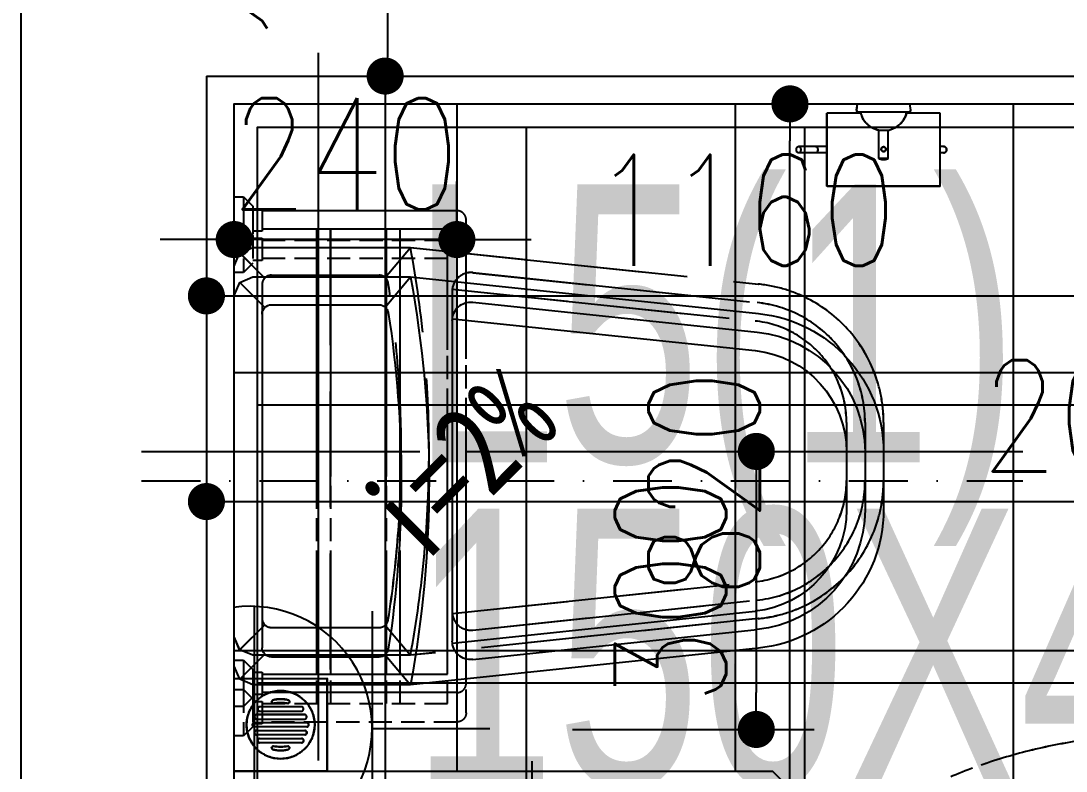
# Model space of a CAD drawing. Header units: inches. Extents: x -2597087 to 134135, y -662679 to 20000.
# Drawn here: x 3870 to 4997, y -14227 to -13418 of the extents above; entities that cross this region are included whole.
import ezdxf
from ezdxf.enums import TextEntityAlignment as Align

# ---------------------------------------------------------------- set-up
doc = ezdxf.new("R2010")
doc.units = ezdxf.units.IN
doc.header["$LTSCALE"] = 100
doc.header["$MEASUREMENT"] = 0
for name, pattern in [('$0$DASH', [0.35, 0.25, -0.1]), ('__DASH', [0.35, 0.25, -0.1]), ('CENTER', [50.8, 31.75, -6.35, 6.35, -6.35]), ('DASH', [0.35, 0.25, -0.1]), ('DASHDOT2', [12.7, 6.35, -3.175, 0, -3.175])]:
    doc.linetypes.add(name, pattern=pattern)
doc.layers.get('0').update_dxf_attribs({"linetype": 'CONTINUOUS'})
doc.layers.get('Defpoints').update_dxf_attribs({"linetype": 'CONTINUOUS'})
for name, color, linetype in [('-04给水图层', 142, 'CENTER'), ('00-梁编号', 2, 'CONTINUOUS'), ('00-梁虚线', 4, 'DASH'), ('EQUIP-动力', 3, 'CONTINUOUS'), ('fix', 8, 'CONTINUOUS'), ('floor', 8, 'CONTINUOUS'), ('IFC-NORM', 8, 'CONTINUOUS'), ('RC', 1, 'CONTINUOUS'), ('WALL', 7, 'CONTINUOUS'), ('wall-dim', 3, 'CONTINUOUS'), ('WC', 1, 'CONTINUOUS'), ('WP_P_PJ', 1, 'CONTINUOUS')]:
    doc.layers.add(name, color=color, linetype=linetype)
doc.styles.get("Standard").update_dxf_attribs({"font": 'txt.shx', "width": 0.8, "bigfont": 'GBCBIG.shx'})
doc.styles.add('宋体', font='', dxfattribs={"width": 0.8})
doc.styles.add('繁黑体', font='simhei.ttf')
doc.styles.add('结构海文', font='haiwenrs2015.shx', dxfattribs={"width": 0.7, "bigfont": 'haiwenhz.shx'})
doc.styles.get('宋体').set_extended_font_data('SimSun')
doc.dimstyles.new('50', dxfattribs={"dimscale": 50, "dimtxt": 2.4, "dimasz": 0.8, "dimexe": 1.25, "dimexo": 0.6, "dimgap": 0.65, "dimtad": 1, "dimdec": 0, "dimdsep": 46, "dimtxsty": 'Standard', "dimblk1": 'DOT', "dimblk2": 'DOT', "dimsah": 1, "dimcen": 2.5, "dimclrd": 3, "dimclre": 3, "dimclrt": 3, "dimadec": 0, "dimazin": 0, "dimtfac": 1, "dimtdec": 0, "dimtix": 1, "dimtmove": 2, "dimatfit": 0, "dimldrblk": 'DOT', "dimfxl": 5, "dimfxlon": 1, "dimarcsym": 0})

# ---------------------------------------------------------------- blocks, each defined once
blk = doc.blocks.new('DFG44EWDSDFG')
at = {"layer": 'WALL'}
for p, q in [((3869.9, -13377.5), (3869.9, -15477.5)), ((4069.9, -13477.5), (4069.9, -15377.5)), ((4069.9, -13477.5), (5229.9, -13477.5))]:
    blk.add_line(p, q, dxfattribs=at)
blk = doc.blocks.new('54254')
at = {"color": 1, "lineweight": -3}
for p, q in [((-2119688.1, -443344.6), (-2119688.1, -442744.6)), ((-2119673.1, -442744.6), (-2119688.1, -442744.6)), ((-2119673.1, -443344.6), (-2119673.1, -442744.6)), ((-2119673.1, -443344.6), (-2119673.1, -442842.3)), ((-2119673.1, -443324.6), (-2119673.1, -443344.6))]:
    blk.add_line(p, q, dxfattribs=at)
at = {"color": 1, "linetype": 'DASH', "lineweight": -3}
blk.add_line((-2119673.1, -443344.6), (-2120273.1, -443344.6), dxfattribs=at)
at = {"color": 1, "lineweight": -3}
for points in [[(-2119673.1, -442793.5), (-2119633.1, -442793.5), (-2119633.1, -443133.5), (-2119673.1, -443133.5)], [(-2119673.1, -442813.5), (-2119653.1, -442813.5), (-2119653.1, -443113.5), (-2119673.1, -443113.5)], [(-2119673.1, -443133.5), (-2119698.1, -443133.5), (-2119698.1, -443113.5), (-2119673.1, -443113.5)]]:
    blk.add_lwpolyline(points, dxfattribs=at)
at = {"color": 1, "linetype": 'DASH', "lineweight": -3}
blk.add_arc((-2119682.2, -443335.5), 591, 90.573, 180.8774, dxfattribs=at)
blk = doc.blocks.new('地漏')
at = {"layer": 'WP_P_PJ', "color": 8}
for p, q in [((24.9, 59.7), (25.3, 59.7)), ((75.1, 59.7), (74.7, 59.7)), ((25.3, 40.3), (24.9, 40.3)), ((74.7, 40.3), (75.1, 40.3))]:
    blk.add_line(p, q, dxfattribs=at)
at = {"layer": 'WP_P_PJ'}
blk.add_lwpolyline([(0, 0), (100, 0), (100, 100), (0, 100)], close=True, dxfattribs=at)
at = {"layer": 'WP_P_PJ', "color": 8}
for points in [[(52.3, 21.8), (52.3, 78.2, 0.414214), (50.3, 80.2), (49.7, 80.2, 0.233794), (48.1, 79.4, 0.16449), (47.7, 78.2), (47.7, 21.8, 0.414214), (49.7, 19.8), (50.3, 19.8, 0.414214), (52.3, 21.8), (52.3, 78.2)], [(35.3, 27.4), (35.3, 72.6, 0.414214), (33.3, 74.6), (32.6, 74.6, 0.233794), (31, 73.9, 0.16449), (30.6, 72.6), (30.6, 27.4, 0.414214), (32.6, 25.4), (33.3, 25.4, 0.414214), (35.3, 27.4), (35.3, 72.6)], [(43.8, 23.9), (43.8, 76.1, 0.414214), (41.8, 78.1), (41.1, 78.1, 0.233794), (39.5, 77.3, 0.16449), (39.1, 76.1), (39.1, 23.9, 0.414214), (41.1, 21.9), (41.8, 21.9, 0.414214), (43.8, 23.9), (43.8, 76.1)], [(56.2, 23.9), (56.2, 76.1, -0.414214), (58.2, 78.1), (58.9, 78.1, -0.233794), (60.5, 77.3, -0.16449), (60.9, 76.1), (60.9, 23.9, -0.414214), (58.9, 21.9), (58.2, 21.9, -0.414214), (56.2, 23.9), (56.2, 76.1)], [(64.7, 27.4), (64.7, 72.6, -0.414214), (66.7, 74.6), (67.4, 74.6, -0.233794), (69, 73.9, -0.16449), (69.4, 72.6), (69.4, 27.4, -0.414214), (67.4, 25.4), (66.7, 25.4, -0.414214), (64.7, 27.4), (64.7, 72.6)]]:
    blk.add_lwpolyline(points, format="xyb", dxfattribs=at)
blk.add_circle((50, 50), 36.7, dxfattribs=at)
for centre, radius, start, end in [((54.2, 50), 31.9, 165.078, 194.7951), ((25.3, 57.7), 2, 90, 165.078), ((24.9, 57.7), 2, 0, 90), ((74.8, 50), 48.5, 170.9042, 189.0958), ((75.1, 57.7), 2, 90, 180), ((25.2, 50), 48.5, 350.9042, 9.0958), ((74.7, 57.7), 2, 14.922, 90), ((45.8, 50), 31.9, 345.2049, 14.922), ((25.3, 42.3), 2, 194.7951, 270), ((24.9, 42.3), 2, 270, 0), ((75.1, 42.3), 2, 180, 270), ((74.7, 42.3), 2, 270, 345.2049)]:
    blk.add_arc(centre, radius, start, end, dxfattribs=at)
blk = doc.blocks.new('_Dot')
at = {"color": 0, "linetype": 'ByBlock', "lineweight": -2}
blk.add_line((-0.5, 0), (-1, 0), dxfattribs=at)
at = {"color": 0, "linetype": 'ByBlock', "const_width": 0.5}
blk.add_lwpolyline([(-0.25, 0, 1), (0.25, 0, 1)], format="xyb", close=True, dxfattribs=at)
blk = doc.blocks.new('*D411')
at = {"layer": 'Defpoints', "color": 0, "transparency": 16777216}
for p in [(4564.2, -13507.5), (4699, -13507.5), (4564.2, -14327.5)]:
    blk.add_point(p, dxfattribs=at)
at = {"layer": 'WC', "color": 3, "lineweight": -2, "transparency": 16777216}
for p, q in [((4594.2, -13507.5), (4761.5, -13507.5)), ((4699, -14287.5), (4699, -13547.5)), ((4594.2, -14327.5), (4761.5, -14327.5))]:
    blk.add_line(p, q, dxfattribs=at)
at = {"layer": 'WC', "color": 3, "lineweight": -2, "transparency": 16777216, "xscale": 40, "yscale": 40, "zscale": 40}
for p, rotation in [((4699, -13507.5), 90), ((4699, -14327.5), 270)]:
    blk.add_blockref('_Dot', p, dxfattribs=dict(at, rotation=rotation))
at = {"layer": 'WC', "color": 3, "transparency": 16777216, "insert": (4606.5, -13917.5), "char_height": 120, "attachment_point": 5, "rotation": 90}
blk.add_mtext('820', dxfattribs=at)
blk = doc.blocks.new('A$C59A76B4E')
at = {"color": 8, "linetype": 'ByBlock'}
for p, q in [((262.7, 407.6), (290, 440)), ((132.9, 407.1), (105.9, 434.1)), ((140, 410), (256.2, 410)), ((357.1, 412.8), (663.6, 380.5)), ((130, 40), (130, 400)), ((335.1, 395), (661.5, 360.6)), ((335, 47.1), (335, 392.9)), ((760, 188.7), (760, 251.2)), ((780, 188.7), (780, 251.2)), ((335.1, 45), (661.5, 79.4)), ((357.1, 27.2), (663.6, 59.5)), ((132.9, 32.9), (105.9, 5.9)), ((140, 30), (256.2, 30)), ((262.7, 32.4), (290, 0))]:
    blk.add_line(p, q, dxfattribs=at)
at = {"color": 251, "linetype": 'DASHDOT2', "ltscale": 0.1}
blk.add_line((0, 220), (950, 220), dxfattribs=at)
at = {"linetype": 'ByBlock'}
blk.add_lwpolyline([(290, 440), (120, 440), (105.9, 434.1), (100, 420), (100, 20), (105.9, 5.9), (120, 0), (290, 0), (665, 39.5, 0.385211), (800, 188.8), (800, 251.2, 0.385211), (665, 400.5), (290, 440)], format="xyb", dxfattribs=at)
at = {"color": 8, "linetype": 'ByBlock'}
for centre, radius, start, end in [((-910, 220), 1220, 349.6111, 10.3889), ((140, 400), 10, 90, 180), ((256.2, 400), 10, 8.7743, 90), ((355, 392.9), 20, 83.9868, 180), ((-910, 220), 1190, 351.2257, 8.7743), ((650, 251.2), 130, 0, 83.9868), ((650, 251.2), 110, 0, 83.9868), ((650, 188.8), 110, 276.0132, 0), ((650, 188.8), 130, 276.0132, 0), ((355, 47.1), 20, 180, 276.0132), ((140, 40), 10, 180, 270), ((256.2, 40), 10, 270, 351.2257)]:
    blk.add_arc(centre, radius, start, end, dxfattribs=at)
blk = doc.blocks.new('A$C566B0CA4')
at = {"color": 8, "linetype": 'DASH'}
for p, q in [((0, 240), (50, 240)), ((500, 240), (550, 240)), ((15, 220), (15, 10)), ((35, 20), (35, 220)), ((515, 220), (515, 20)), ((535, 10), (535, 220)), ((35, 161.4), (515, 161.4)), ((35, 146.4), (515, 146.4)), ((35, 86.4), (515, 86.4)), ((35, 71.4), (515, 71.4)), ((515, 20), (35, 20)), ((525, 0), (25, 0))]:
    blk.add_line(p, q, dxfattribs=at)
for points in [[(10, 230), (40, 230), (50, 240), (50, 250), (0, 250), (0, 240)], [(510, 230), (540, 230), (550, 240), (550, 250), (500, 250), (500, 240)]]:
    blk.add_lwpolyline(points, close=True, dxfattribs=at)
for points in [[(13, 230), (13, 220), (37, 220), (37, 230)], [(513, 230), (513, 220), (537, 220), (537, 230)]]:
    blk.add_lwpolyline(points, dxfattribs=at)
for centre, start, end in [((25, 10), 180, 270), ((525, 10), 270, 360)]:
    blk.add_arc(centre, 10, start, end, dxfattribs=at)
blk = doc.blocks.new('A$C39DC2553')
at = {"color": 1, "linetype": 'DASH'}
for p, q in [((33, 89), (33, 9.9)), ((155, 89), (33, 89)), ((155, 89), (155, 9.9)), ((99, 59), (89, 59)), ((89, 59), (89, 28.5)), ((99, 59), (99, 28.5)), ((33, 53), (2.3, 53)), ((33, 46), (2.3, 46)), ((158.5, 53), (155, 53)), ((158.5, 46), (155, 46)), ((89, 28.5), (99, 28.5)), ((69.2, 9.9), (33, 9.9)), ((155, 9.9), (118.8, 9.9))]:
    blk.add_line(p, q, dxfattribs=at)
blk.add_lwpolyline([(65, 7), (66, 0), (122, 0), (123, 7, 0.414214), (121, 9), (67, 9, 0.414214)], format="xyb", close=True, dxfattribs=at)
blk.add_circle((94, 49), 2.5, dxfattribs=at)
for centre, radius, start, end in [((94, 47), 13, 67.3801, 112.6199), ((158.5, 49.5), 3.5, 270, 90), ((94, 3.4), 25.6, 101.2518, 167.3196), ((94, 3.4), 25.6, 12.6804, 78.7482)]:
    blk.add_arc(centre, radius, start, end, dxfattribs=at)
at = {"color": 1, "linetype": 'DASH', "extrusion": (0, 0, -1)}
blk.add_ellipse((2.3, 49.5), major_axis=(0, 3.5), ratio=0.672221, start_param=3.141593, end_param=9.424778, dxfattribs=at)
at = {"color": 1, "linetype": 'DASH'}
blk.add_ellipse((20.7, 49.5), major_axis=(0, 3.5), ratio=0.672221, start_param=3.141593, end_param=6.283185, dxfattribs=at)
blk = doc.blocks.new('DREGFDS34DFDFDFFDDFDF')
at = {"layer": 'EQUIP-动力', "color": 8, "linetype": '__DASH', "ltscale": 10}
for p, q in [((32794.4, -13517.4), (32758.2, -13517.4)), ((32758.2, -13596.5), (32758.2, -13517.4)), ((32880.2, -13517.4), (32844, -13517.4)), ((32880.2, -13596.5), (32880.2, -13517.4)), ((32814.2, -13536), (32824.2, -13536)), ((32814.2, -13566.5), (32814.2, -13536)), ((32824.2, -13566.5), (32824.2, -13536)), ((32758.2, -13553.4), (32727.5, -13553.4)), ((32883.7, -13553.4), (32880.2, -13553.4)), ((32758.2, -13560.4), (32727.5, -13560.4)), ((32883.7, -13560.4), (32880.2, -13560.4)), ((32824.2, -13566.5), (32814.2, -13566.5)), ((32880.2, -13596.5), (32758.2, -13596.5)), ((32129.2, -13607.7), (32129.2, -13657.7)), ((32149.2, -13622.7), (32359.2, -13622.7)), ((32369.2, -14132.7), (32369.2, -13632.7)), ((32349.2, -13642.7), (32149.2, -13642.7)), ((32207.8, -13642.7), (32207.8, -14122.7)), ((32222.8, -13642.7), (32222.8, -14122.7)), ((32282.8, -13642.7), (32282.8, -14122.7)), ((32297.8, -13642.7), (32297.8, -14122.7)), ((32349.2, -14122.7), (32349.2, -13642.7)), ((32281.9, -13694.9), (32309.2, -13662.5)), ((32152.1, -13695.4), (32125, -13668.3)), ((32376.3, -13689.6), (32682.8, -13721.9)), ((32159.2, -13692.5), (32275.4, -13692.5)), ((32149.2, -13702.5), (32149.2, -14062.5)), ((32354.2, -13709.5), (32354.2, -14055.4)), ((32354.3, -13707.4), (32680.7, -13741.8)), ((32779.2, -13851.2), (32779.2, -13913.7)), ((32799.2, -13851.2), (32799.2, -13913.7)), ((32019.2, -13882.5), (32969.2, -13882.5)), ((32354.3, -14057.5), (32680.7, -14023.1)), ((32376.3, -14075.3), (32682.8, -14043)), ((32152.1, -14069.5), (32125, -14096.6)), ((32159.2, -14072.5), (32275.4, -14072.5)), ((32281.9, -14070), (32309.2, -14102.5)), ((32129.2, -14107.7), (32129.2, -14157.7)), ((32149.2, -14122.7), (32349.2, -14122.7)), ((32359.2, -14142.7), (32149.2, -14142.7)), ((32159.5, -14152.7), (32159.5, -14152.4)), ((32178.8, -14152.4), (32178.8, -14152.7)), ((32159.5, -14202.2), (32159.5, -14202.5)), ((32178.8, -14202.5), (32178.8, -14202.2))]:
    blk.add_line(p, q, dxfattribs=at)
blk.add_lwpolyline([(32790.2, -13514.5), (32791.2, -13507.5), (32847.2, -13507.5), (32848.2, -13514.5, -0.414214), (32846.2, -13516.5), (32792.2, -13516.5, -0.414214)], format="xyb", close=True, dxfattribs=at)
for points in [[(32139.2, -13617.7), (32139.2, -13647.7), (32129.2, -13657.7), (32119.2, -13657.7), (32119.2, -13607.7), (32129.2, -13607.7)], [(32139.2, -14117.7), (32139.2, -14147.7), (32129.2, -14157.7), (32119.2, -14157.7), (32119.2, -14107.7), (32129.2, -14107.7)], [(32119.2, -14227.5), (32119.2, -14127.5), (32219.2, -14127.5), (32219.2, -14227.5)]]:
    blk.add_lwpolyline(points, close=True, dxfattribs=at)
for points in [[(32139.2, -13620.7), (32149.2, -13620.7), (32149.2, -13644.7), (32139.2, -13644.7)], [(32139.2, -14120.7), (32149.2, -14120.7), (32149.2, -14144.7), (32139.2, -14144.7)]]:
    blk.add_lwpolyline(points, dxfattribs=at)
for points in [[(32309.2, -14102.5), (32139.2, -14102.5), (32125, -14096.6), (32119.2, -14082.5), (32119.2, -13682.5), (32125, -13668.3), (32139.2, -13662.5), (32309.2, -13662.5), (32684.2, -13702, -0.385211), (32819.2, -13851.2), (32819.2, -13913.7, -0.385211), (32684.2, -14062.9), (32309.2, -14102.5)], [(32146.5, -14162.7), (32191.8, -14162.7, 0.414214), (32193.8, -14160.7), (32193.8, -14160, 0.233794), (32193, -14158.5, 0.16449), (32191.8, -14158), (32146.5, -14158, 0.414214), (32144.5, -14160), (32144.5, -14160.7, 0.414214), (32146.5, -14162.7), (32191.8, -14162.7)], [(32143.1, -14171.3), (32195.2, -14171.3, 0.414214), (32197.2, -14169.3), (32197.2, -14168.6, 0.233794), (32196.5, -14167, 0.16449), (32195.2, -14166.6), (32143.1, -14166.6, 0.414214), (32141.1, -14168.6), (32141.1, -14169.3, 0.414214), (32143.1, -14171.3), (32195.2, -14171.3)], [(32141, -14175.1), (32197.4, -14175.1, -0.414214), (32199.4, -14177.1), (32199.4, -14177.8, -0.233794), (32198.6, -14179.4, -0.16449), (32197.4, -14179.8), (32141, -14179.8, -0.414214), (32139, -14177.8), (32139, -14177.1, -0.414214), (32141, -14175.1), (32197.4, -14175.1)], [(32143.1, -14183.6), (32195.2, -14183.6, -0.414214), (32197.2, -14185.6), (32197.2, -14186.3, -0.233794), (32196.5, -14187.9, -0.16449), (32195.2, -14188.3), (32143.1, -14188.3, -0.414214), (32141.1, -14186.3), (32141.1, -14185.6, -0.414214), (32143.1, -14183.6), (32195.2, -14183.6)], [(32146.5, -14192.2), (32191.8, -14192.2, -0.414214), (32193.8, -14194.2), (32193.8, -14194.9, -0.233794), (32193, -14196.4, -0.16449), (32191.8, -14196.9), (32146.5, -14196.9, -0.414214), (32144.5, -14194.9), (32144.5, -14194.2, -0.414214), (32146.5, -14192.2), (32191.8, -14192.2)]]:
    blk.add_lwpolyline(points, format="xyb", dxfattribs=at)
for centre, radius in [((32819.2, -13556.5), 2.5), ((32169.2, -14177.5), 36.7)]:
    blk.add_circle(centre, radius, dxfattribs=at)
for centre, radius, start, end in [((32819.2, -13510.8), 25.6, 192.6804, 258.7482), ((32819.2, -13510.8), 25.6, 281.2518, 347.3196), ((32883.7, -13556.9), 3.5, 270, 90), ((32819.2, -13554.5), 13, 247.3801, 292.6199), ((32359.2, -13632.7), 10, 0, 90), ((31109.2, -13882.5), 1220, 349.6111, 10.3889), ((32374.2, -13709.5), 20, 83.9868, 180), ((32159.2, -13702.5), 10, 90, 180), ((32275.4, -13702.5), 10, 8.7743, 90), ((31109.2, -13882.5), 1190, 351.2257, 8.7743), ((32669.2, -13851.2), 130, 0, 83.9868), ((32669.2, -13851.2), 110, 0, 83.9868), ((32669.2, -13913.7), 110, 276.0132, 0), ((32669.2, -13913.7), 130, 276.0132, 0), ((32374.2, -14055.4), 20, 180, 276.0132), ((32159.2, -14062.5), 10, 180, 270), ((32275.4, -14062.5), 10, 270, 351.2257), ((32359.2, -14132.7), 10, 270, 0), ((32161.5, -14152.7), 2, 104.7951, 180), ((32169.2, -14181.6), 31.9, 75.078, 104.7951), ((32176.8, -14152.7), 2, 0, 75.078), ((32161.5, -14152.4), 2, 180, 270), ((32169.2, -14202.3), 48.5, 80.9042, 99.0958), ((32176.8, -14152.4), 2, 270, 0), ((33119.1, -14779), 591, 45.7526, 136.057), ((32161.5, -14202.5), 2, 90, 180), ((32161.5, -14202.2), 2, 180, 255.2049), ((32169.2, -14173.3), 31.9, 255.2049, 284.922), ((32169.2, -14152.6), 48.5, 260.9042, 279.0958), ((32176.8, -14202.5), 2, 0, 90), ((32176.8, -14202.2), 2, 284.922, 0)]:
    blk.add_arc(centre, radius, start, end, dxfattribs=at)
blk.add_ellipse((32727.5, -13556.9), major_axis=(0, 3.5), ratio=0.672221, start_param=-1.570796, end_param=4.712389, dxfattribs=at)
at = {"layer": 'EQUIP-动力', "color": 8, "linetype": '__DASH', "ltscale": 10, "extrusion": (0, 0, -1)}
blk.add_ellipse((32745.8, -13556.9), major_axis=(0, 3.5), ratio=0.672221, start_param=0, end_param=3.141593, dxfattribs=at)
blk = doc.blocks.new('*D511')
at = {"layer": 'Defpoints', "color": 0, "transparency": 16777216}
for p in [(4434.6, -13882.5), (4434.6, -14182.5), (4662.7, -14182.5)]:
    blk.add_point(p, dxfattribs=at)
at = {"layer": 'EQUIP-动力', "color": 3, "lineweight": -2, "transparency": 16777216}
for p, q in [((4464.6, -13882.5), (4725.2, -13882.5)), ((4662.7, -13922.5), (4662.7, -14142.5)), ((4464.6, -14182.5), (4725.2, -14182.5))]:
    blk.add_line(p, q, dxfattribs=at)
at = {"layer": 'EQUIP-动力', "color": 3, "lineweight": -2, "transparency": 16777216, "xscale": 40, "yscale": 40, "zscale": 40}
for p, rotation in [((4662.7, -13882.5), 90), ((4662.7, -14182.5), 270)]:
    blk.add_blockref('_Dot', p, dxfattribs=dict(at, rotation=rotation))
at = {"layer": 'EQUIP-动力', "color": 3, "transparency": 16777216, "insert": (4570.2, -14032.5), "char_height": 120, "attachment_point": 5, "rotation": 90}
blk.add_mtext('300', dxfattribs=at)
blk = doc.blocks.new('A$C13D5077C')
at = {"layer": 'EQUIP-动力', "color": 7}
for points in [[(0, 262.5), (0, 135.5)], [(-127, 135.5), (127, 135.5)], [(-132.1, 8.5), (131.5, 8.5)]]:
    blk.add_lwpolyline(points, dxfattribs=at)
blk.add_lwpolyline([(130.5, -13.1, 1.142122), (-130.9, -14.4)], format="xyb", dxfattribs=at)
blk = doc.blocks.new('A$C415A6ACF')
at = {"layer": 'EQUIP-动力', "color": 2}
blk.add_blockref('A$C13D5077C', (84.4, 14.5), dxfattribs=at)
at = {"layer": 'EQUIP-动力', "style": '宋体', "width": 0.8}
blk.add_text('F', height=115.1, rotation=0.0003, dxfattribs=at).set_placement((165.7, 220.2), align=Align.MIDDLE_CENTER)
blk = doc.blocks.new('h54h5h56j56')
at = {"layer": '-04给水图层', "color": 8, "linetype": '$0$DASH', "ltscale": 5}
for p, q in [((28176.1, 11159.3), (28177.1, 11166.3)), ((28177.1, 11166.3), (28233.1, 11166.3)), ((28233.1, 11166.3), (28234.1, 11159.3)), ((28180.4, 11156.3), (28144.1, 11156.3)), ((28144.1, 11077.3), (28144.1, 11156.3)), ((28232.1, 11157.3), (28178.1, 11157.3)), ((28266.1, 11156.3), (28229.9, 11156.3)), ((28266.1, 11077.3), (28266.1, 11156.3)), ((28200.1, 11137.8), (28210.1, 11137.8)), ((28200.1, 11107.3), (28200.1, 11137.8)), ((28210.1, 11107.3), (28210.1, 11137.8)), ((28144.1, 11120.3), (28113.5, 11120.3)), ((28144.1, 11113.3), (28113.5, 11113.3)), ((28269.6, 11120.3), (28266.1, 11120.3)), ((28269.6, 11113.3), (28266.1, 11113.3)), ((28210.1, 11107.3), (28200.1, 11107.3)), ((28266.1, 11077.3), (28144.1, 11077.3)), ((27505.1, 11016), (27505.1, 11066)), ((27505.1, 11066), (27515.1, 11066)), ((27515.1, 11066), (27515.1, 11016)), ((27515.1, 11066), (27525.1, 11056)), ((27525.1, 11056), (27525.1, 11026)), ((27525.1, 11053), (27535.1, 11053)), ((27535.1, 11053), (27535.1, 11029)), ((27535.1, 11051), (27745.1, 11051)), ((27735.1, 11031), (27535.1, 11031)), ((27593.7, 11031), (27593.7, 10551)), ((27608.7, 11031), (27608.7, 10551)), ((27668.7, 11031), (27668.7, 10551)), ((27683.7, 11031), (27683.7, 10551)), ((27735.1, 10551), (27735.1, 11031)), ((27755.1, 10541), (27755.1, 11041)), ((27525.1, 11026), (27515.1, 11016)), ((27535.1, 11029), (27525.1, 11029)), ((27515.1, 11016), (27505.1, 11016)), ((27511, 11005.4), (27525.1, 11011.3)), ((27525.1, 11011.3), (27695.1, 11011.3)), ((27667.8, 10978.9), (27695.1, 11011.3)), ((27695.1, 11011.3), (28070.1, 10971.8)), ((27505.1, 10991.3), (27511, 11005.4)), ((27538.1, 10978.3), (27511, 11005.4)), ((27505.1, 10591.3), (27505.1, 10991.3)), ((27545.1, 10981.3), (27661.3, 10981.3)), ((27762.2, 10984.1), (28068.7, 10951.8)), ((27535.1, 10971.3), (27535.1, 10611.3)), ((27740.1, 10964.2), (27740.1, 10618.3)), ((27740.2, 10966.3), (28066.6, 10931.9)), ((28165.1, 10822.5), (28165.1, 10760)), ((28185.1, 10822.5), (28185.1, 10760)), ((28205.1, 10822.5), (28205.1, 10760)), ((27405.1, 10791.3), (28355.1, 10791.3)), ((27740.2, 10616.3), (28066.6, 10650.6)), ((27762.2, 10598.5), (28068.7, 10630.7)), ((27538.1, 10604.2), (27511, 10577.1)), ((27667.8, 10603.7), (27695.1, 10571.3)), ((28070.1, 10610.8), (27695.1, 10571.3)), ((27545.1, 10601.3), (27661.3, 10601.3)), ((27511, 10577.1), (27505.1, 10591.3)), ((27525.1, 10571.3), (27511, 10577.1)), ((27695.1, 10571.3), (27525.1, 10571.3)), ((27505.1, 10516), (27505.1, 10566)), ((27505.1, 10566), (27515.1, 10566)), ((27515.1, 10566), (27515.1, 10516)), ((27515.1, 10566), (27525.1, 10556)), ((27525.1, 10556), (27525.1, 10526)), ((27525.1, 10553), (27535.1, 10553)), ((27535.1, 10553), (27535.1, 10529)), ((27535.1, 10551), (27735.1, 10551)), ((27505.1, 10446.3), (27505.1, 10546.3)), ((27505.1, 10546.3), (27605.1, 10546.3)), ((27605.1, 10546.3), (27605.1, 10446.3)), ((27525.1, 10526), (27515.1, 10516)), ((27535.1, 10529), (27525.1, 10529)), ((27745.1, 10531), (27535.1, 10531)), ((27515.1, 10516), (27505.1, 10516)), ((27530.5, 10513.7), (27530.5, 10513)), ((27577.8, 10515.7), (27532.5, 10515.7)), ((27545.5, 10521), (27545.5, 10521.3)), ((27564.8, 10521.3), (27564.8, 10521)), ((27579.8, 10513), (27579.8, 10513.7)), ((27527.1, 10505.2), (27527.1, 10504.5)), ((27581.2, 10507.2), (27529.1, 10507.2)), ((27529.1, 10502.5), (27581.2, 10502.5)), ((27529.1, 10502.5), (27581.2, 10502.5)), ((27532.5, 10511), (27577.8, 10511)), ((27532.5, 10511), (27577.8, 10511)), ((27583.2, 10504.5), (27583.2, 10505.2)), ((27525, 10495.9), (27525, 10496.6)), ((27527, 10498.6), (27583.3, 10498.6)), ((27527, 10498.6), (27583.3, 10498.6)), ((27583.3, 10493.9), (27527, 10493.9)), ((27529.1, 10490.1), (27581.2, 10490.1)), ((27529.1, 10490.1), (27581.2, 10490.1)), ((27585.3, 10496.6), (27585.3, 10495.9)), ((27527.1, 10487.4), (27527.1, 10488.1)), ((27581.2, 10485.4), (27529.1, 10485.4)), ((27530.5, 10478.9), (27530.5, 10479.6)), ((27532.5, 10481.6), (27577.8, 10481.6)), ((27532.5, 10481.6), (27577.8, 10481.6)), ((27579.8, 10479.6), (27579.8, 10478.9)), ((27583.2, 10488.1), (27583.2, 10487.4)), ((27577.8, 10476.9), (27532.5, 10476.9)), ((27545.5, 10471.5), (27545.5, 10471.2)), ((27564.8, 10471.2), (27564.8, 10471.6)), ((27605.1, 10446.3), (27505.1, 10446.3))]:
    blk.add_line(p, q, dxfattribs=at)
for centre, radius in [((28205.1, 11117.3), 2.5), ((27555.1, 10496.3), 36.7)]:
    blk.add_circle(centre, radius, dxfattribs=at)
for centre, radius, start, end in [((28178.1, 11159.3), 2, 180, 270), ((28205.1, 11162.9), 25.6, 192.6804, 258.7482), ((28205.1, 11162.9), 25.6, 281.2518, 347.3196), ((28232.1, 11159.3), 2, 270, 0), ((28269.6, 11116.8), 3.5, 270, 90), ((28205.1, 11119.3), 13, 247.3801, 292.6199), ((27745.1, 11041), 10, 0, 90), ((26495.1, 10791.3), 1220, 349.6111, 10.3889), ((27545.1, 10971.3), 10, 90, 180), ((27661.3, 10971.3), 10, 8.7743, 90), ((27760.1, 10964.2), 20, 83.9868, 180), ((26495.1, 10791.3), 1190, 351.2257, 8.7743), ((28055.1, 10822.5), 150, 359.9976, 84.2665), ((28055.1, 10822.5), 130, 0, 83.9868), ((28055.1, 10822.5), 110, 0, 83.9868), ((28055.1, 10760), 110, 276.0132, 0), ((28055.1, 10760), 130, 276.0132, 0), ((28055.1, 10760), 150, 275.7335, 0.0024), ((27760.1, 10618.3), 20, 180, 276.0132), ((27545.1, 10611.3), 10, 180, 270), ((27661.3, 10611.3), 10, 270, 351.2257), ((27745.1, 10541), 10, 270, 0), ((27555.1, 10492.1), 31.9, 75.078, 104.7951), ((27532.5, 10513.7), 2, 90, 180), ((27532.5, 10513), 2, 180, 270), ((27547.5, 10521), 2, 104.7951, 180), ((27547.5, 10521.3), 2, 180, 270), ((27555.1, 10471.5), 48.5, 80.9042, 99.0958), ((27562.8, 10521.3), 2, 270, 0), ((27562.8, 10521), 2, 0, 75.078), ((27577.8, 10513.7), 2, 52.6361, 90), ((27577.8, 10513), 2, 270, 0), ((27577.8, 10513.7), 2, 360, 52.6361), ((27529.1, 10505.2), 2, 90, 180), ((27529.1, 10504.5), 2, 180, 270), ((27581.2, 10505.2), 2, 52.6361, 90), ((27581.2, 10504.5), 2, 270, 0), ((27581.2, 10505.2), 2, 360, 52.6361), ((27527, 10496.6), 2, 90, 180), ((27527, 10495.9), 2, 180, 270), ((27529.1, 10488.1), 2, 90, 180), ((27581.2, 10488.1), 2, 0, 90), ((27583.3, 10496.6), 2, 0, 90), ((27583.3, 10495.9), 2, 270, 307.3639), ((27583.3, 10495.9), 2, 307.3639, 0), ((27529.1, 10487.4), 2, 180, 270), ((27532.5, 10479.6), 2, 90, 180), ((27532.5, 10478.9), 2, 180, 270), ((27577.8, 10479.6), 2, 0, 90), ((27577.8, 10478.9), 2, 307.3639, 0), ((27581.2, 10487.4), 2, 270, 307.3639), ((27581.2, 10487.4), 2, 307.3639, 0), ((28505.1, 9894.8), 591, 45.7526, 136.057), ((27547.5, 10471.2), 2, 90, 180), ((27547.5, 10471.5), 2, 180, 255.2049), ((27555.1, 10500.4), 31.9, 255.2049, 284.922), ((27555.1, 10521.1), 48.5, 260.9042, 279.0958), ((27562.8, 10471.2), 2, 0, 90), ((27562.8, 10471.6), 2, 284.922, 0), ((27577.8, 10478.9), 2, 270, 307.3639)]:
    blk.add_arc(centre, radius, start, end, dxfattribs=at)
blk.add_ellipse((28113.5, 11116.8), major_axis=(0, 3.5), ratio=0.672221, start_param=-1.570796, end_param=4.712389, dxfattribs=at)
at = {"layer": '-04给水图层', "color": 8, "linetype": '$0$DASH', "ltscale": 5, "extrusion": (0, 0, -1)}
blk.add_ellipse((28131.8, 11116.8), major_axis=(0, 3.5), ratio=0.672221, start_param=0, end_param=3.141593, dxfattribs=at)
blk = doc.blocks.new('*D541')
at = {"layer": 'Defpoints', "color": 0, "transparency": 16777216}
for p in [(4099.9, -13653.9), (4099.9, -13663.2), (4339.9, -13663.2)]:
    blk.add_point(p, dxfattribs=at)
at = {"layer": 'floor', "color": 3, "lineweight": -2, "transparency": 16777216}
for p, q in [((4099.9, -13653.9), (4099.9, -13591.4)), ((4339.9, -13653.9), (4339.9, -13591.4)), ((4059.9, -13653.9), (4019.9, -13653.9)), ((4339.9, -13653.9), (4099.9, -13653.9)), ((4379.9, -13653.9), (4419.9, -13653.9))]:
    blk.add_line(p, q, dxfattribs=at)
at = {"layer": 'floor', "color": 3, "lineweight": -2, "transparency": 16777216, "xscale": 40, "yscale": 40, "zscale": 40}
blk.add_blockref('_Dot', (4099.9, -13653.9), dxfattribs=at)
at = {"layer": 'floor', "color": 3, "lineweight": -2, "transparency": 16777216, "xscale": 40, "yscale": 40, "zscale": 40, "rotation": 180}
blk.add_blockref('_Dot', (4339.9, -13653.9), dxfattribs=at)
at = {"layer": 'floor', "color": 3, "transparency": 16777216, "insert": (4219.9, -13561.4), "char_height": 120, "attachment_point": 5}
blk.add_mtext('240', dxfattribs=at)
blk = doc.blocks.new('*D615')
at = {"layer": 'Defpoints', "color": 0, "transparency": 16777216}
for p in [(4069.9, -13277.5), (4069.9, -13377.5), (4265.2, -13377.5)]:
    blk.add_point(p, dxfattribs=at)
at = {"layer": 'wall-dim', "color": 3, "lineweight": -2, "transparency": 16777216}
for p, q in [((4265.2, -13237.5), (4265.2, -13197.5)), ((4099.9, -13277.5), (4327.7, -13277.5)), ((4265.2, -13277.5), (4265.2, -13377.5)), ((4099.9, -13377.5), (4327.7, -13377.5)), ((4265.2, -13417.5), (4265.2, -13457.5))]:
    blk.add_line(p, q, dxfattribs=at)
at = {"layer": 'wall-dim', "color": 3, "lineweight": -2, "transparency": 16777216, "xscale": 40, "yscale": 40, "zscale": 40}
for p, rotation in [((4265.2, -13277.5), 270), ((4265.2, -13377.5), 90)]:
    blk.add_blockref('_Dot', p, dxfattribs=dict(at, rotation=rotation))
at = {"layer": 'wall-dim', "color": 3, "transparency": 16777216, "insert": (4172.7, -13327.5), "char_height": 120, "attachment_point": 5, "rotation": 90}
blk.add_mtext('100', dxfattribs=at)
blk = doc.blocks.new('*D619')
at = {"layer": 'Defpoints', "color": 0, "transparency": 16777216}
for p in [(4069.9, -13477.5), (5229.9, -13477.5), (5229.9, -13714.7)]:
    blk.add_point(p, dxfattribs=at)
at = {"layer": 'wall-dim', "color": 3, "lineweight": -2, "transparency": 16777216}
for p, q in [((4069.9, -13507.5), (4069.9, -13777.2)), ((5229.9, -13507.5), (5229.9, -13777.2)), ((4109.9, -13714.7), (5189.9, -13714.7))]:
    blk.add_line(p, q, dxfattribs=at)
at = {"layer": 'wall-dim', "color": 3, "lineweight": -2, "transparency": 16777216, "xscale": 40, "yscale": 40, "zscale": 40, "rotation": 180}
blk.add_blockref('_Dot', (4069.9, -13714.7), dxfattribs=at)
at = {"layer": 'wall-dim', "color": 3, "lineweight": -2, "transparency": 16777216, "xscale": 40, "yscale": 40, "zscale": 40}
blk.add_blockref('_Dot', (5229.9, -13714.7), dxfattribs=at)
at = {"layer": 'wall-dim', "color": 3, "transparency": 16777216, "insert": (4649.9, -13622.2), "char_height": 120, "attachment_point": 5}
blk.add_mtext('1160', dxfattribs=at)
blk = doc.blocks.new('*D622')
at = {"layer": 'Defpoints', "color": 0, "transparency": 16777216}
for p in [(4069.9, -13477.5), (4069.9, -15877.5), (4262.6, -15877.5)]:
    blk.add_point(p, dxfattribs=at)
at = {"layer": 'wall-dim', "color": 3, "lineweight": -2, "transparency": 16777216}
for p, q in [((4099.9, -13477.5), (4325.1, -13477.5)), ((4262.6, -13517.5), (4262.6, -15837.5)), ((4099.9, -15877.5), (4325.1, -15877.5))]:
    blk.add_line(p, q, dxfattribs=at)
at = {"layer": 'wall-dim', "color": 3, "lineweight": -2, "transparency": 16777216, "xscale": 40, "yscale": 40, "zscale": 40}
for p, rotation in [((4262.6, -13477.5), 90), ((4262.6, -15877.5), 270)]:
    blk.add_blockref('_Dot', p, dxfattribs=dict(at, rotation=rotation))
at = {"layer": 'wall-dim', "color": 3, "transparency": 16777216, "insert": (4170.1, -14677.5), "char_height": 120, "attachment_point": 5, "rotation": 90}
blk.add_mtext('2400', dxfattribs=at)
blk = doc.blocks.new('*D667')
at = {"layer": 'Defpoints', "color": 0, "transparency": 16777216}
for p in [(4069.9, -13642.3), (6069.9, -13642.3), (6069.9, -13936.6)]:
    blk.add_point(p, dxfattribs=at)
at = {"layer": 'wall-dim', "color": 3, "lineweight": -2, "transparency": 16777216}
for p, q in [((4069.9, -13686.6), (4069.9, -13999.1)), ((6069.9, -13686.6), (6069.9, -13999.1)), ((4109.9, -13936.6), (6029.9, -13936.6))]:
    blk.add_line(p, q, dxfattribs=at)
at = {"layer": 'wall-dim', "color": 3, "lineweight": -2, "transparency": 16777216, "xscale": 40, "yscale": 40, "zscale": 40, "rotation": 180}
blk.add_blockref('_Dot', (4069.9, -13936.6), dxfattribs=at)
at = {"layer": 'wall-dim', "color": 3, "lineweight": -2, "transparency": 16777216, "xscale": 40, "yscale": 40, "zscale": 40}
blk.add_blockref('_Dot', (6069.9, -13936.6), dxfattribs=at)
at = {"layer": 'wall-dim', "color": 3, "transparency": 16777216, "insert": (5069.9, -13844.1), "char_height": 120, "attachment_point": 5}
blk.add_mtext('2000', dxfattribs=at)
blk = doc.blocks.new('*D766')
at = {"layer": 'Defpoints', "color": 0, "transparency": 16777216}
for p in [(4404, -14296.8, 0), (4404, -14356.8, 0), (4421.1, -14356.8)]:
    blk.add_point(p, dxfattribs=at)
at = {"layer": 'floor', "color": 3, "lineweight": -2, "transparency": 16777216}
for p, q in [((4421.1, -14256.8), (4421.1, -14216.8)), ((4421.1, -14296.8), (4483.6, -14296.8)), ((4421.1, -14296.8), (4421.1, -14356.8)), ((4421.1, -14356.8), (4483.6, -14356.8)), ((4421.1, -14396.8), (4421.1, -14436.8))]:
    blk.add_line(p, q, dxfattribs=at)
at = {"layer": 'floor', "color": 3, "lineweight": -2, "transparency": 16777216, "xscale": 40, "yscale": 40, "zscale": 40}
for p, rotation in [((4421.1, -14296.8), 270), ((4421.1, -14356.8), 90)]:
    blk.add_blockref('_Dot', p, dxfattribs=dict(at, rotation=rotation))
at = {"layer": 'floor', "color": 3, "transparency": 16777216, "insert": (4328.6, -14326.8), "char_height": 120, "attachment_point": 5, "rotation": 90}
blk.add_mtext('60', dxfattribs=at)
blk = doc.blocks.new('GTDEHD')
at = {"layer": '00-梁编号', "color": 8}
blk.add_line((100631.2, -21956.4), (100631.2, -22720), dxfattribs=at)
at = {"layer": '00-梁编号', "color": 8, "style": '结构海文', "width": 0.7}
for s, p in [('L5(1)', (100731.2, -22398.1)), ('150X450', (100731.2, -22748.1))]:
    blk.add_text(s, height=300, rotation=360, dxfattribs=at).set_placement(p)

msp = doc.modelspace()

# ---------------------------------------------------------------- hatches: boundary and pattern name
at = {"layer": 'floor'}
h = msp.add_hatch(dxfattribs=at)
h.set_pattern_fill('_USER', color=256, scale=300, double=1, pattern_type=0)
h.set_pattern_definition([(0, (5839.92, -13797.45), (0, 300), []), (90, (5839.92, -13797.45), (-300, 2e-14), [])])
h.paths.add_polyline_path([(5140.205, -15087.452), (5139.918, -15087.452), (5139.918, -15347.452), (5939.915, -15347.452), (5939.915, -14687.452), (6039.915, -14687.452), (6039.915, -13532.452), (5202.915, -13532.452), (5199.915, -13519.452), (5199.915, -13507.452), (4099.915, -13507.452), (4099.915, -14227.45), (4680.298, -14227.45), (5139.918, -14687.069)])
at = {"layer": 'RC'}
h = msp.add_hatch(dxfattribs=at)
h.set_pattern_fill('_USER', color=8, scale=300, angle=90, style=0, double=1, pattern_type=0)
h.set_pattern_definition([(90, (5914.92, -13532.45), (-300, 2e-14), []), (180, (5914.92, -13532.45), (-4e-14, -300), [])])
h.paths.add_polyline_path([(6014.915, -13532.452), (6014.915, -14672.452), (5914.915, -14672.452), (5914.915, -15222.45), (5164.918, -15222.391), (5164.918, -15072.452), (5034.918, -15072.452), (5034.918, -15222.452), (4124.915, -15222.452), (4124.915, -13532.452)])

# ---------------------------------------------------------------- linework, layer by layer
at = {"layer": 'fix'}
msp.add_lwpolyline([(6029.915, -13477.452), (6029.915, -13507.452), (6039.915, -13507.452), (6039.915, -14697.452), (5939.915, -14697.452), (5939.915, -15347.452), (4939.915, -15347.452), (4939.915, -15947.452), (4099.915, -15947.452), (4099.915, -13507.452), (5229.915, -13507.452), (5229.915, -13477.452)], dxfattribs=at)
at = {"layer": 'floor', "color": 1}
msp.add_lwpolyline([(4478.159, -13849.776, 0, 0, 0), (4300.39, -14027.545, 38.503, 0, 0), (4199.915, -14127.45, 0, 0, 0)], format="xyseb", dxfattribs=at)
msp.add_lwpolyline([(4099.915, -14227.45), (4680.298, -14227.45), (5139.918, -14687.069), (5139.918, -15247.452)], dxfattribs=at)
at = {"layer": 'RC', "color": 8}
for points in [[(6039.915, -13507.452), (6039.915, -14697.452), (5939.915, -14697.452), (5939.915, -15247.452), (5139.918, -15247.389), (5139.918, -15097.452), (5059.918, -15097.452), (5059.918, -15247.452), (4099.915, -15247.452), (4099.915, -13507.452)], [(6014.915, -13532.452), (6014.915, -14672.452), (5914.915, -14672.452), (5914.915, -15222.45), (5164.918, -15222.391), (5164.918, -15072.452), (5034.918, -15072.452), (5034.918, -15222.452), (4124.915, -15222.452), (4124.915, -13532.452)]]:
    msp.add_lwpolyline(points, close=True, dxfattribs=at)

# ---------------------------------------------------------------- block references
at = {"layer": '-04给水图层'}
msp.add_blockref('h54h5h56j56', (-23405.213, -24673.725), dxfattribs=at)
msp.add_blockref('DFG44EWDSDFG', (0, 0))
at = {"layer": '00-梁虚线'}
msp.add_blockref('GTDEHD', (-96440.852, 8503.907), dxfattribs=at)
at = {"layer": 'EQUIP-动力', "color": 2}
msp.add_blockref('DREGFDS34DFDFDFFDDFDF', (-28019.272, 0), dxfattribs=at)
at = {"layer": 'EQUIP-动力', "color": 2, "rotation": 269.9999999999936}
msp.add_blockref('A$C415A6ACF', (4098.479, -14097.37), dxfattribs=at)
at = {"layer": 'IFC-NORM', "xscale": -1, "rotation": 270}
msp.add_blockref('地漏', (4099.915, -14227.45), dxfattribs=at)
at = {"layer": 'WC', "xscale": -1}
for name, p, rotation in [('A$C39DC2553', (4705.918, -13507.452), 180), ('A$C566B0CA4', (4349.915, -13639.502), 90), ('A$C59A76B4E', (3999.915, -13694.275), 180)]:
    msp.add_blockref(name, p, dxfattribs=dict(at, rotation=rotation))
at = {"layer": 'WC', "rotation": 315.1795436699609}
msp.add_blockref('54254', (1821132.642, -1194450.098), dxfattribs=at)

# ---------------------------------------------------------------- texts
at = {"layer": 'floor', "color": 1, "style": '繁黑体', "width": 0.8}
msp.add_text('i=2%%% ', height=100.2674, rotation=45.049542, dxfattribs=at).set_placement((4359.801, -13878.908), align=Align.MIDDLE_CENTER)

# ---------------------------------------------------------------- dimensions: what is measured, and where the dimension line sits
at = {"layer": 'EQUIP-动力'}
dim = msp.add_linear_dim(base=(4662.734, -14182.453), p1=(4434.645, -13882.453), p2=(4434.645, -14182.453), angle=270, dimstyle='50', dxfattribs=at)
dim.commit()
dim.dimension.update_dxf_attribs({"geometry": '*D511', "text_midpoint": (4570.234, -14032.453)})
at = {"layer": 'floor'}
dim = msp.add_linear_dim(base=(4099.915, -13653.95), p1=(4339.915, -13663.181), p2=(4099.915, -13663.181), dimstyle='50', override={"dimarcsym": 2}, dxfattribs=at)
dim.commit()
dim.dimension.update_dxf_attribs({"geometry": '*D541', "text_midpoint": (4219.915, -13561.45)})
dim = msp.add_linear_dim(base=(4421.077, -14356.843), p1=(4404.02, -14296.843, 0), p2=(4404.02, -14356.843, 0), angle=90, dimstyle='50', dxfattribs=at)
dim.commit()
dim.dimension.update_dxf_attribs({"geometry": '*D766', "text_midpoint": (4328.577, -14326.843)})
at = {"layer": 'wall-dim'}
for base, p1, p2, picture, middle in [((4265.211, -13377.452), (4069.915, -13277.452), (4069.915, -13377.452), '*D615', (4172.711, -13327.452)), ((4262.608, -15877.452), (4069.915, -13477.452), (4069.915, -15877.452), '*D622', (4170.108, -14677.452))]:
    dim = msp.add_linear_dim(base=base, p1=p1, p2=p2, angle=90, dimstyle='50', override={"dimarcsym": 2}, dxfattribs=at)
    dim.commit()
    dim.dimension.update_dxf_attribs({"geometry": picture, "text_midpoint": middle})
for base, p1, p2, picture, middle in [((5229.915, -13714.698), (4069.915, -13477.452), (5229.915, -13477.452), '*D619', (4649.915, -13622.198)), ((6069.915, -13936.611), (4069.915, -13642.325), (6069.915, -13642.325), '*D667', (5069.915, -13844.111))]:
    dim = msp.add_linear_dim(base=base, p1=p1, p2=p2, dimstyle='50', override={"dimarcsym": 2}, dxfattribs=at)
    dim.commit()
    dim.dimension.update_dxf_attribs({"geometry": picture, "text_midpoint": middle})
at = {"layer": 'WC'}
dim = msp.add_linear_dim(base=(4699.04, -13507.452), p1=(4564.179, -14327.45), p2=(4564.179, -13507.452), angle=90, dimstyle='50', dxfattribs=at)
dim.commit()
dim.dimension.update_dxf_attribs({"geometry": '*D411', "text_midpoint": (4606.54, -13917.451)})

doc.saveas('drawing.dxf')
